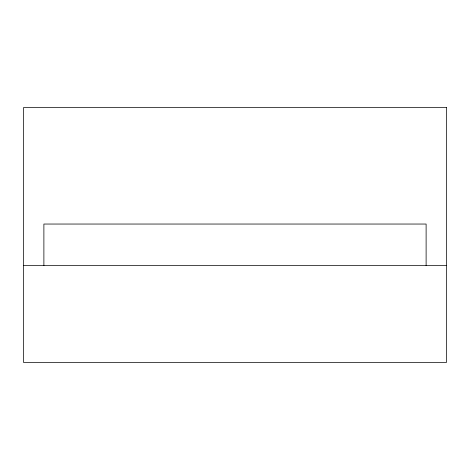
<?xml version="1.0" encoding="UTF-8"?>
<svg xmlns="http://www.w3.org/2000/svg" width="470" height="470" viewBox="0 0 470 470"><rect width="100%" height="100%" fill="white"/><g stroke="black" fill="none" stroke-linecap="round" stroke-linejoin="round"><path stroke-width="0.7" d="M23.5 265.579L446.5 265.579M426.114 265.579L426.114 224.043L43.886 224.043L43.886 265.579M446.5 107.589L23.5 107.589L23.5 362.411L446.5 362.411L446.5 107.589"/></g></svg>
